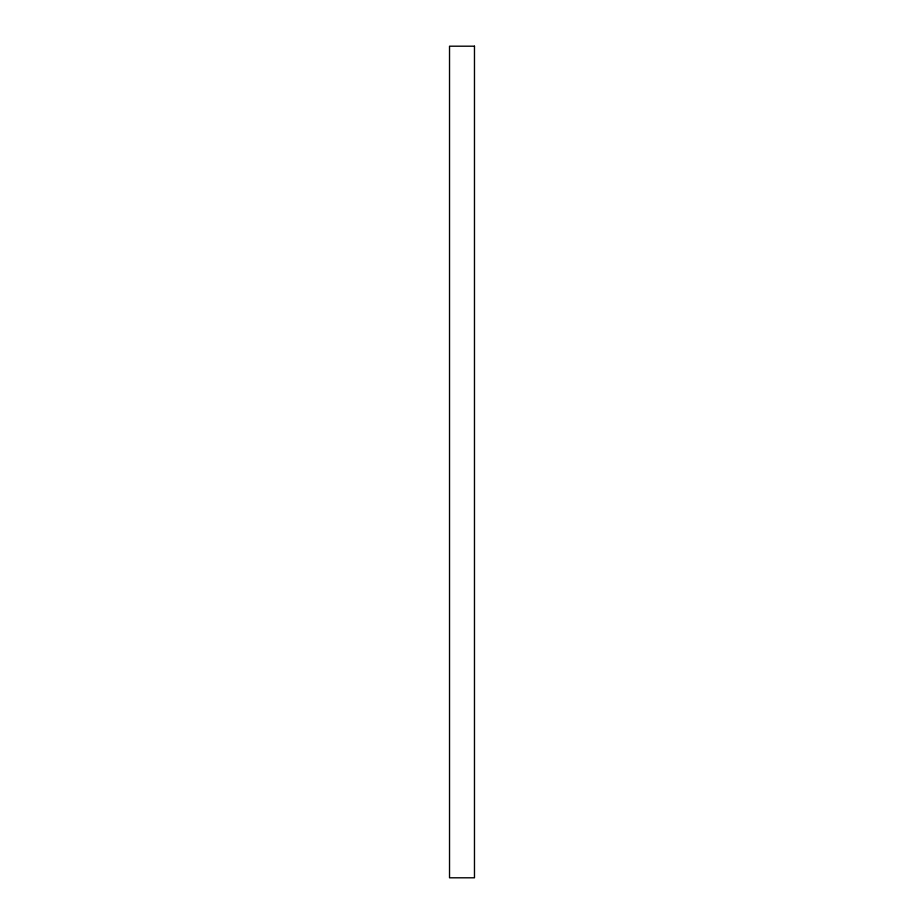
<?xml version="1.0" encoding="UTF-8"?>
<svg xmlns="http://www.w3.org/2000/svg" width="924" height="924" viewBox="0 0 924 924"><rect width="100%" height="100%" fill="white"/><g stroke="black" fill="none" stroke-linecap="round" stroke-linejoin="round"><path stroke-width="1.39" d="M474.474 46.2L449.526 46.2L449.526 877.8L474.474 877.8L474.474 46.2"/></g></svg>
